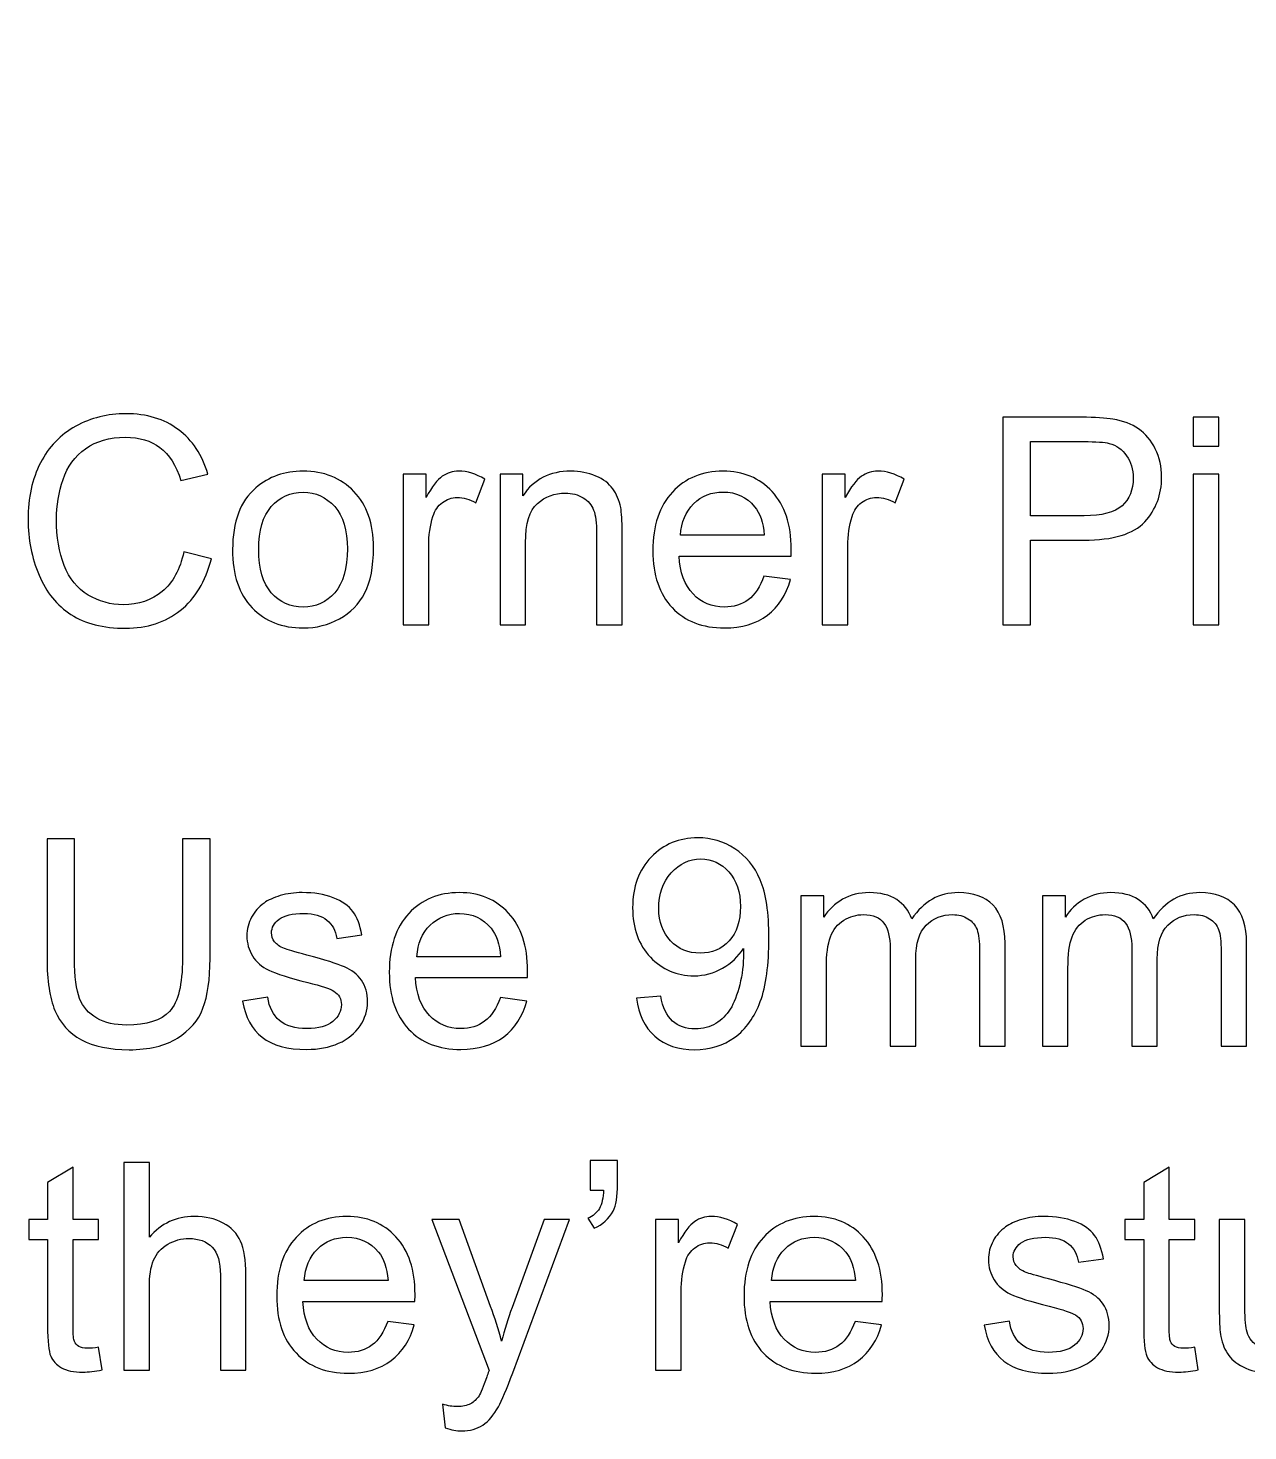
# Model space of a CAD drawing. Header units: centimetres. Extents: x 16 to 194, y -201 to 17.
# Drawn here: x 47.01 to 57.69, y -83.65 to -71.36 of the extents above; entities that cross this region are included whole.
import ezdxf

# ---------------------------------------------------------------- set-up
doc = ezdxf.new("R2010")
doc.units = ezdxf.units.CM
doc.header["$MEASUREMENT"] = 0
doc.layers.add('Layer 1', color=7, linetype='Continuous')

msp = doc.modelspace()

# ---------------------------------------------------------------- linework, layer by layer
at = {"layer": 'Layer 1', "lineweight": 35}
msp.add_open_spline([(54.89924, -68.48463), (54.89924, -68.33276), (54.77612, -68.20964), (54.62424, -68.20964), (54.47236, -68.20963), (54.34924, -68.33276), (54.34924, -68.48463), (54.34924, -68.63651), (54.47236, -68.75963), (54.62424, -68.75963), (54.77612, -68.75964), (54.89924, -68.63651), (54.89924, -68.48464), (54.89924, -61.19488), (54.89924, -75.77439), (54.89924, -68.48463)], degree=3, knots=[0, 0, 0, 0, 0.25, 0.25, 0.25, 0.5, 0.5, 0.5, 0.75, 0.75, 0.75, 1, 1, 1, 1.00001, 1.00001, 1.00001, 1.00001], dxfattribs=at)
at = {"layer": 'Layer 1', "color": 250}
for points, knots in [([(48.37234, -75.94999), (48.37234, -75.94999), (48.61364, -76.01095), (48.61364, -76.01095), (48.56326, -76.20864), (48.47267, -76.35893), (48.34186, -76.46264), (48.21105, -76.56636), (48.05103, -76.61843), (47.8618, -76.61843), (47.66622, -76.61843), (47.50705, -76.57864), (47.38428, -76.49863), (47.26151, -76.41904), (47.16838, -76.30347), (47.10446, -76.15234), (47.04053, -76.00079), (47.00836, -75.83865), (47.00836, -75.66508), (47.00836, -75.47585), (47.04434, -75.31075), (47.11673, -75.16978), (47.18912, -75.02881), (47.29199, -74.92171), (47.42534, -74.84847), (47.55869, -74.77524), (47.70559, -74.73883), (47.86561, -74.73883), (48.04764, -74.73883), (48.20047, -74.78497), (48.32408, -74.87768), (48.44812, -74.97039), (48.53448, -75.10036), (48.58316, -75.268), (48.58316, -75.268), (48.34694, -75.32388), (48.34694, -75.32388), (48.30503, -75.1918), (48.24365, -75.09528), (48.16364, -75.03516), (48.08363, -74.97463), (47.98287, -74.94457), (47.86138, -74.94457), (47.7221, -74.94457), (47.60526, -74.97801), (47.5117, -75.0449), (47.41815, -75.11179), (47.35211, -75.20196), (47.31443, -75.31456), (47.27633, -75.42759), (47.25728, -75.54401), (47.25728, -75.66381), (47.25728, -75.81833), (47.27972, -75.95337), (47.32459, -76.06852), (47.36946, -76.18409), (47.43931, -76.27003), (47.53414, -76.32718), (47.62897, -76.38433), (47.73141, -76.41269), (47.8419, -76.41269), (47.97652, -76.41269), (48.08998, -76.37374), (48.18311, -76.29627), (48.27624, -76.21838), (48.33932, -76.10323), (48.37234, -75.94999)], [0, 0, 0, 0, 0.04545455, 0.04545455, 0.04545455, 0.09090909, 0.09090909, 0.09090909, 0.13636364, 0.13636364, 0.13636364, 0.18181818, 0.18181818, 0.18181818, 0.22727273, 0.22727273, 0.22727273, 0.27272727, 0.27272727, 0.27272727, 0.31818182, 0.31818182, 0.31818182, 0.36363636, 0.36363636, 0.36363636, 0.40909091, 0.40909091, 0.40909091, 0.45454545, 0.45454545, 0.45454545, 0.5, 0.5, 0.5, 0.54545455, 0.54545455, 0.54545455, 0.59090909, 0.59090909, 0.59090909, 0.63636364, 0.63636364, 0.63636364, 0.68181818, 0.68181818, 0.68181818, 0.72727273, 0.72727273, 0.72727273, 0.77272727, 0.77272727, 0.77272727, 0.81818182, 0.81818182, 0.81818182, 0.86363636, 0.86363636, 0.86363636, 0.90909091, 0.90909091, 0.90909091, 0.95454545, 0.95454545, 0.95454545, 1, 1, 1, 1]), ([(55.54656, -76.58795), (55.54656, -76.58795), (55.54656, -74.76931), (55.54656, -74.76931), (55.54656, -74.76931), (56.23321, -74.76931), (56.23321, -74.76931), (56.35386, -74.76931), (56.44614, -74.77524), (56.51007, -74.78667), (56.59939, -74.80148), (56.67432, -74.82985), (56.73486, -74.87133), (56.79539, -74.91324), (56.84408, -74.97166), (56.88091, -75.04659), (56.91774, -75.12152), (56.93594, -75.20407), (56.93594, -75.29424), (56.93594, -75.44834), (56.88683, -75.57915), (56.7882, -75.68583), (56.68998, -75.79293), (56.51176, -75.84627), (56.25437, -75.84627), (56.25437, -75.84627), (55.78786, -75.84627), (55.78786, -75.84627), (55.78786, -75.84627), (55.78786, -76.58795), (55.78786, -76.58795), (55.78786, -76.58795), (55.54656, -76.58795), (55.54656, -76.58795)], [0, 0, 0, 0, 0.09090909, 0.09090909, 0.09090909, 0.18181818, 0.18181818, 0.18181818, 0.27272727, 0.27272727, 0.27272727, 0.36363636, 0.36363636, 0.36363636, 0.45454545, 0.45454545, 0.45454545, 0.54545455, 0.54545455, 0.54545455, 0.63636364, 0.63636364, 0.63636364, 0.72727273, 0.72727273, 0.72727273, 0.81818182, 0.81818182, 0.81818182, 0.90909091, 0.90909091, 0.90909091, 1, 1, 1, 1]), ([(57.2128, -75.02331), (57.2128, -75.02331), (57.2128, -74.76931), (57.2128, -74.76931), (57.2128, -74.76931), (57.43632, -74.76931), (57.43632, -74.76931), (57.43632, -74.76931), (57.43632, -75.02331), (57.43632, -75.02331), (57.43632, -75.02331), (57.2128, -75.02331), (57.2128, -75.02331)], [0, 0, 0, 0, 0.25, 0.25, 0.25, 0.5, 0.5, 0.5, 0.75, 0.75, 0.75, 1, 1, 1, 1]), ([(55.78786, -75.63291), (55.78786, -75.63291), (56.25776, -75.63291), (56.25776, -75.63291), (56.41355, -75.63291), (56.52361, -75.60412), (56.58923, -75.54613), (56.65442, -75.48813), (56.68702, -75.40685), (56.68702, -75.30144), (56.68702, -75.22566), (56.66797, -75.16047), (56.62945, -75.10628), (56.59092, -75.0521), (56.54012, -75.01611), (56.47747, -74.99876), (56.43683, -74.98817), (56.3619, -74.98267), (56.2531, -74.98267), (56.2531, -74.98267), (55.78786, -74.98267), (55.78786, -74.98267), (55.78786, -74.98267), (55.78786, -75.63291), (55.78786, -75.63291)], [0, 0, 0, 0, 0.125, 0.125, 0.125, 0.25, 0.25, 0.25, 0.375, 0.375, 0.375, 0.5, 0.5, 0.5, 0.625, 0.625, 0.625, 0.75, 0.75, 0.75, 0.875, 0.875, 0.875, 1, 1, 1, 1]), ([(48.79948, -75.92882), (48.79948, -75.6854), (48.86721, -75.50506), (49.0031, -75.3878), (49.11613, -75.29043), (49.25456, -75.24175), (49.41755, -75.24175), (49.59831, -75.24175), (49.74648, -75.30102), (49.86162, -75.41955), (49.97635, -75.53766), (50.03392, -75.70149), (50.03392, -75.91019), (50.03392, -76.07953), (50.00852, -76.21245), (49.95772, -76.3094), (49.90692, -76.40634), (49.83284, -76.48169), (49.73547, -76.53546), (49.63853, -76.58922), (49.53227, -76.61589), (49.41755, -76.61589), (49.23297, -76.61589), (49.08396, -76.55705), (48.97008, -76.43894), (48.85621, -76.32083), (48.79948, -76.15065), (48.79948, -75.92882)], [0, 0, 0, 0, 0.11111111, 0.11111111, 0.11111111, 0.22222222, 0.22222222, 0.22222222, 0.33333333, 0.33333333, 0.33333333, 0.44444444, 0.44444444, 0.44444444, 0.55555556, 0.55555556, 0.55555556, 0.66666667, 0.66666667, 0.66666667, 0.77777778, 0.77777778, 0.77777778, 0.88888889, 0.88888889, 0.88888889, 1, 1, 1, 1]), ([(50.29342, -76.58795), (50.29342, -76.58795), (50.29342, -75.26969), (50.29342, -75.26969), (50.29342, -75.26969), (50.49408, -75.26969), (50.49408, -75.26969), (50.49408, -75.26969), (50.49408, -75.47162), (50.49408, -75.47162), (50.5453, -75.37806), (50.59272, -75.31626), (50.63632, -75.28662), (50.67992, -75.25657), (50.72776, -75.24175), (50.77983, -75.24175), (50.85518, -75.24175), (50.93181, -75.26546), (51.0097, -75.31245), (51.0097, -75.31245), (50.93011, -75.51861), (50.93011, -75.51861), (50.87593, -75.48813), (50.82174, -75.47289), (50.76755, -75.47289), (50.71887, -75.47289), (50.67527, -75.48771), (50.63674, -75.51692), (50.59822, -75.54613), (50.5707, -75.58677), (50.55419, -75.63884), (50.52922, -75.718), (50.51694, -75.80478), (50.51694, -75.89919), (50.51694, -75.89919), (50.51694, -76.58795), (50.51694, -76.58795), (50.51694, -76.58795), (50.29342, -76.58795), (50.29342, -76.58795)], [0, 0, 0, 0, 0.07692308, 0.07692308, 0.07692308, 0.15384615, 0.15384615, 0.15384615, 0.23076923, 0.23076923, 0.23076923, 0.30769231, 0.30769231, 0.30769231, 0.38461538, 0.38461538, 0.38461538, 0.46153846, 0.46153846, 0.46153846, 0.53846154, 0.53846154, 0.53846154, 0.61538462, 0.61538462, 0.61538462, 0.69230769, 0.69230769, 0.69230769, 0.76923077, 0.76923077, 0.76923077, 0.84615385, 0.84615385, 0.84615385, 0.92307692, 0.92307692, 0.92307692, 1, 1, 1, 1]), ([(51.14178, -76.58795), (51.14178, -76.58795), (51.14178, -75.26969), (51.14178, -75.26969), (51.14178, -75.26969), (51.34244, -75.26969), (51.34244, -75.26969), (51.34244, -75.26969), (51.34244, -75.4568), (51.34244, -75.4568), (51.43896, -75.31329), (51.57866, -75.24175), (51.76112, -75.24175), (51.8407, -75.24175), (51.91352, -75.25614), (51.97998, -75.28451), (52.04644, -75.31287), (52.0964, -75.35055), (52.12942, -75.39669), (52.16244, -75.44283), (52.18572, -75.49787), (52.19884, -75.56137), (52.20689, -75.60285), (52.21112, -75.67524), (52.21112, -75.77854), (52.21112, -75.77854), (52.21112, -76.58795), (52.21112, -76.58795), (52.21112, -76.58795), (51.9876, -76.58795), (51.9876, -76.58795), (51.9876, -76.58795), (51.9876, -75.787), (51.9876, -75.787), (51.9876, -75.69599), (51.97913, -75.62783), (51.96178, -75.58296), (51.94442, -75.53808), (51.91352, -75.5021), (51.86949, -75.47501), (51.82546, -75.44834), (51.77339, -75.43479), (51.71413, -75.43479), (51.6193, -75.43479), (51.5376, -75.46485), (51.46859, -75.52538), (51.39959, -75.5855), (51.3653, -75.70022), (51.3653, -75.86871), (51.3653, -75.86871), (51.3653, -76.58795), (51.3653, -76.58795), (51.3653, -76.58795), (51.14178, -76.58795), (51.14178, -76.58795)], [0, 0, 0, 0, 0.05555556, 0.05555556, 0.05555556, 0.11111111, 0.11111111, 0.11111111, 0.16666667, 0.16666667, 0.16666667, 0.22222222, 0.22222222, 0.22222222, 0.27777778, 0.27777778, 0.27777778, 0.33333333, 0.33333333, 0.33333333, 0.38888889, 0.38888889, 0.38888889, 0.44444444, 0.44444444, 0.44444444, 0.5, 0.5, 0.5, 0.55555556, 0.55555556, 0.55555556, 0.61111111, 0.61111111, 0.61111111, 0.66666667, 0.66666667, 0.66666667, 0.72222222, 0.72222222, 0.72222222, 0.77777778, 0.77777778, 0.77777778, 0.83333333, 0.83333333, 0.83333333, 0.88888889, 0.88888889, 0.88888889, 0.94444444, 0.94444444, 0.94444444, 1, 1, 1, 1]), ([(53.4536, -76.16123), (53.4536, -76.16123), (53.68474, -76.19171), (53.68474, -76.19171), (53.64876, -76.32591), (53.58145, -76.43047), (53.48323, -76.50455), (53.38502, -76.57864), (53.25971, -76.61589), (53.10689, -76.61589), (52.9147, -76.61589), (52.7623, -76.55662), (52.64969, -76.43809), (52.53708, -76.31998), (52.48078, -76.15361), (52.48078, -75.93983), (52.48078, -75.71885), (52.53751, -75.54697), (52.65138, -75.42505), (52.76526, -75.30271), (52.913, -75.24175), (53.09461, -75.24175), (53.2703, -75.24175), (53.41381, -75.30144), (53.52514, -75.42124), (53.63648, -75.54105), (53.69236, -75.70953), (53.69236, -75.9267), (53.69236, -75.93983), (53.69194, -75.95972), (53.69109, -75.98597), (53.69109, -75.98597), (52.70938, -75.98597), (52.70938, -75.98597), (52.71785, -76.13033), (52.75849, -76.24124), (52.83215, -76.31786), (52.90538, -76.39449), (52.99725, -76.43301), (53.10689, -76.43301), (53.18859, -76.43301), (53.25844, -76.41142), (53.31602, -76.36824), (53.37401, -76.32506), (53.41973, -76.25606), (53.4536, -76.16123)], [0, 0, 0, 0, 0.06666667, 0.06666667, 0.06666667, 0.13333333, 0.13333333, 0.13333333, 0.2, 0.2, 0.2, 0.26666667, 0.26666667, 0.26666667, 0.33333333, 0.33333333, 0.33333333, 0.4, 0.4, 0.4, 0.46666667, 0.46666667, 0.46666667, 0.53333333, 0.53333333, 0.53333333, 0.6, 0.6, 0.6, 0.66666667, 0.66666667, 0.66666667, 0.73333333, 0.73333333, 0.73333333, 0.8, 0.8, 0.8, 0.86666667, 0.86666667, 0.86666667, 0.93333333, 0.93333333, 0.93333333, 1, 1, 1, 1]), ([(53.96456, -76.58795), (53.96456, -76.58795), (53.96456, -75.26969), (53.96456, -75.26969), (53.96456, -75.26969), (54.16522, -75.26969), (54.16522, -75.26969), (54.16522, -75.26969), (54.16522, -75.47162), (54.16522, -75.47162), (54.21644, -75.37806), (54.26386, -75.31626), (54.30746, -75.28662), (54.35106, -75.25657), (54.3989, -75.24175), (54.45097, -75.24175), (54.52632, -75.24175), (54.60295, -75.26546), (54.68084, -75.31245), (54.68084, -75.31245), (54.60125, -75.51861), (54.60125, -75.51861), (54.54707, -75.48813), (54.49288, -75.47289), (54.43869, -75.47289), (54.39001, -75.47289), (54.34641, -75.48771), (54.30788, -75.51692), (54.26936, -75.54613), (54.24184, -75.58677), (54.22533, -75.63884), (54.20036, -75.718), (54.18808, -75.80478), (54.18808, -75.89919), (54.18808, -75.89919), (54.18808, -76.58795), (54.18808, -76.58795), (54.18808, -76.58795), (53.96456, -76.58795), (53.96456, -76.58795)], [0, 0, 0, 0, 0.07692308, 0.07692308, 0.07692308, 0.15384615, 0.15384615, 0.15384615, 0.23076923, 0.23076923, 0.23076923, 0.30769231, 0.30769231, 0.30769231, 0.38461538, 0.38461538, 0.38461538, 0.46153846, 0.46153846, 0.46153846, 0.53846154, 0.53846154, 0.53846154, 0.61538462, 0.61538462, 0.61538462, 0.69230769, 0.69230769, 0.69230769, 0.76923077, 0.76923077, 0.76923077, 0.84615385, 0.84615385, 0.84615385, 0.92307692, 0.92307692, 0.92307692, 1, 1, 1, 1]), ([(57.2128, -76.58795), (57.2128, -76.58795), (57.2128, -75.26969), (57.2128, -75.26969), (57.2128, -75.26969), (57.43632, -75.26969), (57.43632, -75.26969), (57.43632, -75.26969), (57.43632, -76.58795), (57.43632, -76.58795), (57.43632, -76.58795), (57.2128, -76.58795), (57.2128, -76.58795)], [0, 0, 0, 0, 0.25, 0.25, 0.25, 0.5, 0.5, 0.5, 0.75, 0.75, 0.75, 1, 1, 1, 1]), ([(49.02808, -75.92924), (49.02808, -76.09773), (49.06491, -76.22388), (49.13857, -76.30728), (49.21265, -76.3911), (49.30536, -76.43301), (49.41755, -76.43301), (49.52846, -76.43301), (49.62075, -76.3911), (49.69483, -76.30686), (49.76849, -76.22261), (49.80532, -76.09434), (49.80532, -75.92205), (49.80532, -75.75949), (49.76807, -75.6363), (49.69398, -75.5529), (49.6199, -75.46908), (49.52761, -75.42717), (49.41755, -75.42717), (49.30536, -75.42717), (49.21265, -75.46866), (49.13857, -75.55205), (49.06491, -75.63545), (49.02808, -75.76118), (49.02808, -75.92924)], [0, 0, 0, 0, 0.125, 0.125, 0.125, 0.25, 0.25, 0.25, 0.375, 0.375, 0.375, 0.5, 0.5, 0.5, 0.625, 0.625, 0.625, 0.75, 0.75, 0.75, 0.875, 0.875, 0.875, 1, 1, 1, 1]), ([(52.72208, -75.80309), (52.72208, -75.80309), (53.45614, -75.80309), (53.45614, -75.80309), (53.4464, -75.69218), (53.41804, -75.6092), (53.3719, -75.55375), (53.3012, -75.46781), (53.20891, -75.42463), (53.09588, -75.42463), (52.99344, -75.42463), (52.9075, -75.45892), (52.83765, -75.5275), (52.76822, -75.59608), (52.7297, -75.68794), (52.72208, -75.80309)], [0, 0, 0, 0, 0.2, 0.2, 0.2, 0.4, 0.4, 0.4, 0.6, 0.6, 0.6, 0.8, 0.8, 0.8, 1, 1, 1, 1]), ([(48.36053, -78.46253), (48.36053, -78.46253), (48.60183, -78.46253), (48.60183, -78.46253), (48.60183, -78.46253), (48.60183, -79.51282), (48.60183, -79.51282), (48.60183, -79.6957), (48.58109, -79.8409), (48.54002, -79.94843), (48.49854, -80.05553), (48.42403, -80.14316), (48.3165, -80.21047), (48.20855, -80.27778), (48.06758, -80.31165), (47.89232, -80.31165), (47.72257, -80.31165), (47.58329, -80.28244), (47.47534, -80.2236), (47.36697, -80.16475), (47.28992, -80.08009), (47.24378, -79.96875), (47.19763, -79.85741), (47.17435, -79.70544), (47.17435, -79.51282), (47.17435, -79.51282), (47.17435, -78.46253), (47.17435, -78.46253), (47.17435, -78.46253), (47.41565, -78.46253), (47.41565, -78.46253), (47.41565, -78.46253), (47.41565, -79.5124), (47.41565, -79.5124), (47.41565, -79.6703), (47.43047, -79.78714), (47.45968, -79.86165), (47.48889, -79.93658), (47.53884, -79.99457), (47.61038, -80.03479), (47.6815, -80.07543), (47.76871, -80.09575), (47.87158, -80.09575), (48.04769, -80.09575), (48.17342, -80.05553), (48.24835, -79.97552), (48.32328, -79.89509), (48.36053, -79.741), (48.36053, -79.5124), (48.36053, -79.5124), (48.36053, -78.46253), (48.36053, -78.46253)], [0, 0, 0, 0, 0.05882353, 0.05882353, 0.05882353, 0.11764706, 0.11764706, 0.11764706, 0.17647059, 0.17647059, 0.17647059, 0.23529412, 0.23529412, 0.23529412, 0.29411765, 0.29411765, 0.29411765, 0.35294118, 0.35294118, 0.35294118, 0.41176471, 0.41176471, 0.41176471, 0.47058824, 0.47058824, 0.47058824, 0.52941176, 0.52941176, 0.52941176, 0.58823529, 0.58823529, 0.58823529, 0.64705882, 0.64705882, 0.64705882, 0.70588235, 0.70588235, 0.70588235, 0.76470588, 0.76470588, 0.76470588, 0.82352941, 0.82352941, 0.82352941, 0.88235294, 0.88235294, 0.88235294, 0.94117647, 0.94117647, 0.94117647, 1, 1, 1, 1]), ([(52.33605, -79.85953), (52.33605, -79.85953), (52.54941, -79.84175), (52.54941, -79.84175), (52.56761, -79.9425), (52.60233, -80.01532), (52.65355, -80.06061), (52.70477, -80.10591), (52.77039, -80.12877), (52.85082, -80.12877), (52.9194, -80.12877), (52.97952, -80.11311), (53.03159, -80.08136), (53.08366, -80.05003), (53.12599, -80.00812), (53.15859, -79.9552), (53.19118, -79.90271), (53.2187, -79.83159), (53.24114, -79.74227), (53.26357, -79.65294), (53.27458, -79.56193), (53.27458, -79.46922), (53.27458, -79.45948), (53.27416, -79.44424), (53.27331, -79.42434), (53.22886, -79.49546), (53.1679, -79.55346), (53.09085, -79.59749), (53.01381, -79.64194), (52.92999, -79.66395), (52.84024, -79.66395), (52.68996, -79.66395), (52.56296, -79.60934), (52.45882, -79.50012), (52.3551, -79.39132), (52.30303, -79.24739), (52.30303, -79.06874), (52.30303, -78.88417), (52.35722, -78.736), (52.46601, -78.6234), (52.57439, -78.51121), (52.71028, -78.45491), (52.87411, -78.45491), (52.99179, -78.45491), (53.09974, -78.48666), (53.19796, -78.55058), (53.29575, -78.61408), (53.36983, -78.70468), (53.42063, -78.82279), (53.47143, -78.94047), (53.49683, -79.11108), (53.49683, -79.33417), (53.49683, -79.56658), (53.47185, -79.75158), (53.42148, -79.88916), (53.3711, -80.02717), (53.29575, -80.13173), (53.19626, -80.2037), (53.09678, -80.27567), (52.98036, -80.31165), (52.84659, -80.31165), (52.70435, -80.31165), (52.58836, -80.27228), (52.49819, -80.19312), (52.40844, -80.11395), (52.35425, -80.00262), (52.33605, -79.85953)], [0, 0, 0, 0, 0.04545455, 0.04545455, 0.04545455, 0.09090909, 0.09090909, 0.09090909, 0.13636364, 0.13636364, 0.13636364, 0.18181818, 0.18181818, 0.18181818, 0.22727273, 0.22727273, 0.22727273, 0.27272727, 0.27272727, 0.27272727, 0.31818182, 0.31818182, 0.31818182, 0.36363636, 0.36363636, 0.36363636, 0.40909091, 0.40909091, 0.40909091, 0.45454545, 0.45454545, 0.45454545, 0.5, 0.5, 0.5, 0.54545455, 0.54545455, 0.54545455, 0.59090909, 0.59090909, 0.59090909, 0.63636364, 0.63636364, 0.63636364, 0.68181818, 0.68181818, 0.68181818, 0.72727273, 0.72727273, 0.72727273, 0.77272727, 0.77272727, 0.77272727, 0.81818182, 0.81818182, 0.81818182, 0.86363636, 0.86363636, 0.86363636, 0.90909091, 0.90909091, 0.90909091, 0.95454545, 0.95454545, 0.95454545, 1, 1, 1, 1]), ([(53.24791, -79.05731), (53.24791, -78.92947), (53.21404, -78.82787), (53.14631, -78.75294), (53.079, -78.67801), (52.99687, -78.64033), (52.90035, -78.64033), (52.80045, -78.64033), (52.71409, -78.68055), (52.64127, -78.7614), (52.56804, -78.84226), (52.53163, -78.94725), (52.53163, -79.07594), (52.53163, -79.19151), (52.56634, -79.28549), (52.63535, -79.35746), (52.70477, -79.42985), (52.79113, -79.46583), (52.894, -79.46583), (52.9973, -79.46583), (53.08196, -79.42985), (53.14843, -79.35746), (53.21489, -79.28549), (53.24791, -79.18516), (53.24791, -79.05731)], [0, 0, 0, 0, 0.125, 0.125, 0.125, 0.25, 0.25, 0.25, 0.375, 0.375, 0.375, 0.5, 0.5, 0.5, 0.625, 0.625, 0.625, 0.75, 0.75, 0.75, 0.875, 0.875, 0.875, 1, 1, 1, 1]), ([(48.88673, -79.88747), (48.88673, -79.88747), (49.10771, -79.85191), (49.10771, -79.85191), (49.11999, -79.94039), (49.1547, -80.00812), (49.21143, -80.05553), (49.26815, -80.10252), (49.34774, -80.12623), (49.44934, -80.12623), (49.55221, -80.12623), (49.62841, -80.10549), (49.67836, -80.06358), (49.72789, -80.02209), (49.75287, -79.97298), (49.75287, -79.91668), (49.75287, -79.8663), (49.73043, -79.82651), (49.68598, -79.79772), (49.65466, -79.77783), (49.57846, -79.75285), (49.45738, -79.72195), (49.29398, -79.68088), (49.18095, -79.64532), (49.11745, -79.61527), (49.05437, -79.58479), (49.00653, -79.5433), (48.97394, -79.48996), (48.94134, -79.43704), (48.92483, -79.3782), (48.92483, -79.31385), (48.92483, -79.25501), (48.93838, -79.20082), (48.96505, -79.15087), (48.99214, -79.10092), (49.02855, -79.05943), (49.07469, -79.02641), (49.1094, -79.00101), (49.15682, -78.97942), (49.21651, -78.96164), (49.27662, -78.94386), (49.34054, -78.93497), (49.40912, -78.93497), (49.51242, -78.93497), (49.60301, -78.94979), (49.6809, -78.97984), (49.75922, -79.00948), (49.81679, -79.05012), (49.85405, -79.10092), (49.89088, -79.15214), (49.9167, -79.2203), (49.93067, -79.30581), (49.93067, -79.30581), (49.71223, -79.33629), (49.71223, -79.33629), (49.70249, -79.26771), (49.67371, -79.21395), (49.62629, -79.17542), (49.57888, -79.1369), (49.51199, -79.11785), (49.42521, -79.11785), (49.32319, -79.11785), (49.24995, -79.13478), (49.20635, -79.16865), (49.16274, -79.20252), (49.14073, -79.24231), (49.14073, -79.28761), (49.14073, -79.31639), (49.14962, -79.34264), (49.16782, -79.36592), (49.18603, -79.38963), (49.21439, -79.40953), (49.25334, -79.42519), (49.27577, -79.43366), (49.34097, -79.45271), (49.45019, -79.48234), (49.60767, -79.52425), (49.71773, -79.55896), (49.78039, -79.58563), (49.84304, -79.6123), (49.89215, -79.65167), (49.92771, -79.70247), (49.96369, -79.7537), (49.98147, -79.8172), (49.98147, -79.8934), (49.98147, -79.96748), (49.95988, -80.03733), (49.91628, -80.10295), (49.87267, -80.16856), (49.81002, -80.21936), (49.72832, -80.25535), (49.64619, -80.29133), (49.55348, -80.30911), (49.45019, -80.30911), (49.27916, -80.30911), (49.14835, -80.27355), (49.0586, -80.20285), (48.96886, -80.13173), (48.91171, -80.02675), (48.88673, -79.88747)], [0, 0, 0, 0, 0.03030303, 0.03030303, 0.03030303, 0.06060606, 0.06060606, 0.06060606, 0.09090909, 0.09090909, 0.09090909, 0.12121212, 0.12121212, 0.12121212, 0.15151515, 0.15151515, 0.15151515, 0.18181818, 0.18181818, 0.18181818, 0.21212121, 0.21212121, 0.21212121, 0.24242424, 0.24242424, 0.24242424, 0.27272727, 0.27272727, 0.27272727, 0.3030303, 0.3030303, 0.3030303, 0.33333333, 0.33333333, 0.33333333, 0.36363636, 0.36363636, 0.36363636, 0.39393939, 0.39393939, 0.39393939, 0.42424242, 0.42424242, 0.42424242, 0.45454545, 0.45454545, 0.45454545, 0.48484848, 0.48484848, 0.48484848, 0.51515152, 0.51515152, 0.51515152, 0.54545455, 0.54545455, 0.54545455, 0.57575758, 0.57575758, 0.57575758, 0.60606061, 0.60606061, 0.60606061, 0.63636364, 0.63636364, 0.63636364, 0.66666667, 0.66666667, 0.66666667, 0.6969697, 0.6969697, 0.6969697, 0.72727273, 0.72727273, 0.72727273, 0.75757576, 0.75757576, 0.75757576, 0.78787879, 0.78787879, 0.78787879, 0.81818182, 0.81818182, 0.81818182, 0.84848485, 0.84848485, 0.84848485, 0.87878788, 0.87878788, 0.87878788, 0.90909091, 0.90909091, 0.90909091, 0.93939394, 0.93939394, 0.93939394, 0.96969697, 0.96969697, 0.96969697, 1, 1, 1, 1]), ([(51.14479, -79.85445), (51.14479, -79.85445), (51.37593, -79.88493), (51.37593, -79.88493), (51.33995, -80.01913), (51.27264, -80.12369), (51.17442, -80.19777), (51.07621, -80.27186), (50.9509, -80.30911), (50.79808, -80.30911), (50.60589, -80.30911), (50.45349, -80.24984), (50.34088, -80.13131), (50.22827, -80.0132), (50.17197, -79.84683), (50.17197, -79.63305), (50.17197, -79.41207), (50.2287, -79.24019), (50.34257, -79.11827), (50.45645, -78.99593), (50.60419, -78.93497), (50.7858, -78.93497), (50.96149, -78.93497), (51.105, -78.99466), (51.21633, -79.11446), (51.32767, -79.23427), (51.38355, -79.40275), (51.38355, -79.61992), (51.38355, -79.63305), (51.38313, -79.65294), (51.38228, -79.67919), (51.38228, -79.67919), (50.40057, -79.67919), (50.40057, -79.67919), (50.40904, -79.82355), (50.44968, -79.93446), (50.52334, -80.01108), (50.59657, -80.08771), (50.68844, -80.12623), (50.79808, -80.12623), (50.87978, -80.12623), (50.94963, -80.10464), (51.00721, -80.06146), (51.0652, -80.01828), (51.11092, -79.94928), (51.14479, -79.85445)], [0, 0, 0, 0, 0.06666667, 0.06666667, 0.06666667, 0.13333333, 0.13333333, 0.13333333, 0.2, 0.2, 0.2, 0.26666667, 0.26666667, 0.26666667, 0.33333333, 0.33333333, 0.33333333, 0.4, 0.4, 0.4, 0.46666667, 0.46666667, 0.46666667, 0.53333333, 0.53333333, 0.53333333, 0.6, 0.6, 0.6, 0.66666667, 0.66666667, 0.66666667, 0.73333333, 0.73333333, 0.73333333, 0.8, 0.8, 0.8, 0.86666667, 0.86666667, 0.86666667, 0.93333333, 0.93333333, 0.93333333, 1, 1, 1, 1]), ([(53.77665, -80.28117), (53.77665, -80.28117), (53.77665, -78.96291), (53.77665, -78.96291), (53.77665, -78.96291), (53.97731, -78.96291), (53.97731, -78.96291), (53.97731, -78.96291), (53.97731, -79.14918), (53.97731, -79.14918), (54.01837, -79.08483), (54.07341, -79.03276), (54.14199, -78.99381), (54.21057, -78.95444), (54.28846, -78.93497), (54.37609, -78.93497), (54.47346, -78.93497), (54.55347, -78.95529), (54.6157, -78.99551), (54.67793, -79.03615), (54.72195, -79.09245), (54.74735, -79.16526), (54.85234, -79.01159), (54.98823, -78.93497), (55.15587, -78.93497), (55.2871, -78.93497), (55.38828, -78.97095), (55.45855, -79.04334), (55.52925, -79.11573), (55.56481, -79.22707), (55.56481, -79.37735), (55.56481, -79.37735), (55.56481, -80.28117), (55.56481, -80.28117), (55.56481, -80.28117), (55.34129, -80.28117), (55.34129, -80.28117), (55.34129, -80.28117), (55.34129, -79.45144), (55.34129, -79.45144), (55.34129, -79.36254), (55.33367, -79.29819), (55.31928, -79.25882), (55.30488, -79.21945), (55.27864, -79.18812), (55.24011, -79.16399), (55.20201, -79.13986), (55.15714, -79.12801), (55.10592, -79.12801), (55.01278, -79.12801), (54.93574, -79.15891), (54.87435, -79.2203), (54.81297, -79.2821), (54.78249, -79.38074), (54.78249, -79.51621), (54.78249, -79.51621), (54.78249, -80.28117), (54.78249, -80.28117), (54.78249, -80.28117), (54.55897, -80.28117), (54.55897, -80.28117), (54.55897, -80.28117), (54.55897, -79.42561), (54.55897, -79.42561), (54.55897, -79.32655), (54.54077, -79.25205), (54.50436, -79.20252), (54.46795, -79.15299), (54.40826, -79.12801), (54.32571, -79.12801), (54.26306, -79.12801), (54.20506, -79.14452), (54.15172, -79.17754), (54.09838, -79.21056), (54.05986, -79.25882), (54.03573, -79.32274), (54.01202, -79.38624), (54.00017, -79.47811), (54.00017, -79.59791), (54.00017, -79.59791), (54.00017, -80.28117), (54.00017, -80.28117), (54.00017, -80.28117), (53.77665, -80.28117), (53.77665, -80.28117)], [0, 0, 0, 0, 0.03571429, 0.03571429, 0.03571429, 0.07142857, 0.07142857, 0.07142857, 0.10714286, 0.10714286, 0.10714286, 0.14285714, 0.14285714, 0.14285714, 0.17857143, 0.17857143, 0.17857143, 0.21428571, 0.21428571, 0.21428571, 0.25, 0.25, 0.25, 0.28571429, 0.28571429, 0.28571429, 0.32142857, 0.32142857, 0.32142857, 0.35714286, 0.35714286, 0.35714286, 0.39285714, 0.39285714, 0.39285714, 0.42857143, 0.42857143, 0.42857143, 0.46428571, 0.46428571, 0.46428571, 0.5, 0.5, 0.5, 0.53571429, 0.53571429, 0.53571429, 0.57142857, 0.57142857, 0.57142857, 0.60714286, 0.60714286, 0.60714286, 0.64285714, 0.64285714, 0.64285714, 0.67857143, 0.67857143, 0.67857143, 0.71428571, 0.71428571, 0.71428571, 0.75, 0.75, 0.75, 0.78571429, 0.78571429, 0.78571429, 0.82142857, 0.82142857, 0.82142857, 0.85714286, 0.85714286, 0.85714286, 0.89285714, 0.89285714, 0.89285714, 0.92857143, 0.92857143, 0.92857143, 0.96428571, 0.96428571, 0.96428571, 1, 1, 1, 1]), ([(55.89247, -80.28117), (55.89247, -80.28117), (55.89247, -78.96291), (55.89247, -78.96291), (55.89247, -78.96291), (56.09313, -78.96291), (56.09313, -78.96291), (56.09313, -78.96291), (56.09313, -79.14918), (56.09313, -79.14918), (56.13419, -79.08483), (56.18923, -79.03276), (56.25781, -78.99381), (56.32639, -78.95444), (56.40428, -78.93497), (56.49191, -78.93497), (56.58928, -78.93497), (56.66929, -78.95529), (56.73152, -78.99551), (56.79375, -79.03615), (56.83777, -79.09245), (56.86317, -79.16526), (56.96816, -79.01159), (57.10405, -78.93497), (57.27169, -78.93497), (57.40292, -78.93497), (57.5041, -78.97095), (57.57437, -79.04334), (57.64507, -79.11573), (57.68063, -79.22707), (57.68063, -79.37735), (57.68063, -79.37735), (57.68063, -80.28117), (57.68063, -80.28117), (57.68063, -80.28117), (57.45711, -80.28117), (57.45711, -80.28117), (57.45711, -80.28117), (57.45711, -79.45144), (57.45711, -79.45144), (57.45711, -79.36254), (57.44949, -79.29819), (57.4351, -79.25882), (57.4207, -79.21945), (57.39446, -79.18812), (57.35593, -79.16399), (57.31783, -79.13986), (57.27296, -79.12801), (57.22174, -79.12801), (57.1286, -79.12801), (57.05156, -79.15891), (56.99017, -79.2203), (56.92879, -79.2821), (56.89831, -79.38074), (56.89831, -79.51621), (56.89831, -79.51621), (56.89831, -80.28117), (56.89831, -80.28117), (56.89831, -80.28117), (56.67479, -80.28117), (56.67479, -80.28117), (56.67479, -80.28117), (56.67479, -79.42561), (56.67479, -79.42561), (56.67479, -79.32655), (56.65659, -79.25205), (56.62018, -79.20252), (56.58377, -79.15299), (56.52408, -79.12801), (56.44153, -79.12801), (56.37888, -79.12801), (56.32088, -79.14452), (56.26754, -79.17754), (56.2142, -79.21056), (56.17568, -79.25882), (56.15155, -79.32274), (56.12784, -79.38624), (56.11599, -79.47811), (56.11599, -79.59791), (56.11599, -79.59791), (56.11599, -80.28117), (56.11599, -80.28117), (56.11599, -80.28117), (55.89247, -80.28117), (55.89247, -80.28117)], [0, 0, 0, 0, 0.03571429, 0.03571429, 0.03571429, 0.07142857, 0.07142857, 0.07142857, 0.10714286, 0.10714286, 0.10714286, 0.14285714, 0.14285714, 0.14285714, 0.17857143, 0.17857143, 0.17857143, 0.21428571, 0.21428571, 0.21428571, 0.25, 0.25, 0.25, 0.28571429, 0.28571429, 0.28571429, 0.32142857, 0.32142857, 0.32142857, 0.35714286, 0.35714286, 0.35714286, 0.39285714, 0.39285714, 0.39285714, 0.42857143, 0.42857143, 0.42857143, 0.46428571, 0.46428571, 0.46428571, 0.5, 0.5, 0.5, 0.53571429, 0.53571429, 0.53571429, 0.57142857, 0.57142857, 0.57142857, 0.60714286, 0.60714286, 0.60714286, 0.64285714, 0.64285714, 0.64285714, 0.67857143, 0.67857143, 0.67857143, 0.71428571, 0.71428571, 0.71428571, 0.75, 0.75, 0.75, 0.78571429, 0.78571429, 0.78571429, 0.82142857, 0.82142857, 0.82142857, 0.85714286, 0.85714286, 0.85714286, 0.89285714, 0.89285714, 0.89285714, 0.92857143, 0.92857143, 0.92857143, 0.96428571, 0.96428571, 0.96428571, 1, 1, 1, 1]), ([(50.41327, -79.49631), (50.41327, -79.49631), (51.14733, -79.49631), (51.14733, -79.49631), (51.13759, -79.3854), (51.10923, -79.30242), (51.06309, -79.24697), (50.99239, -79.16103), (50.9001, -79.11785), (50.78707, -79.11785), (50.68463, -79.11785), (50.59869, -79.15214), (50.52884, -79.22072), (50.45941, -79.2893), (50.42089, -79.38116), (50.41327, -79.49631)], [0, 0, 0, 0, 0.2, 0.2, 0.2, 0.4, 0.4, 0.4, 0.6, 0.6, 0.6, 0.8, 0.8, 0.8, 1, 1, 1, 1]), ([(47.62647, -82.91939), (47.62647, -82.91939), (47.65695, -83.11666), (47.65695, -83.11666), (47.5943, -83.12979), (47.53799, -83.13656), (47.48889, -83.13656), (47.40803, -83.13656), (47.34538, -83.12386), (47.3005, -83.09804), (47.25605, -83.07221), (47.22473, -83.03877), (47.20652, -82.99686), (47.18832, -82.95495), (47.17943, -82.8669), (47.17943, -82.7327), (47.17943, -82.7327), (47.17943, -81.97324), (47.17943, -81.97324), (47.17943, -81.97324), (47.01433, -81.97324), (47.01433, -81.97324), (47.01433, -81.97324), (47.01433, -81.80052), (47.01433, -81.80052), (47.01433, -81.80052), (47.17943, -81.80052), (47.17943, -81.80052), (47.17943, -81.80052), (47.17943, -81.47455), (47.17943, -81.47455), (47.17943, -81.47455), (47.40295, -81.34036), (47.40295, -81.34036), (47.40295, -81.34036), (47.40295, -81.80052), (47.40295, -81.80052), (47.40295, -81.80052), (47.62647, -81.80052), (47.62647, -81.80052), (47.62647, -81.80052), (47.62647, -81.97324), (47.62647, -81.97324), (47.62647, -81.97324), (47.40295, -81.97324), (47.40295, -81.97324), (47.40295, -81.97324), (47.40295, -82.7454), (47.40295, -82.7454), (47.40295, -82.80932), (47.40676, -82.85039), (47.4148, -82.86859), (47.42242, -82.88679), (47.43512, -82.90119), (47.4529, -82.91219), (47.47068, -82.92278), (47.49608, -82.92828), (47.5291, -82.92828), (47.55366, -82.92828), (47.58625, -82.92532), (47.62647, -82.91939)], [0, 0, 0, 0, 0.05, 0.05, 0.05, 0.1, 0.1, 0.1, 0.15, 0.15, 0.15, 0.2, 0.2, 0.2, 0.25, 0.25, 0.25, 0.3, 0.3, 0.3, 0.35, 0.35, 0.35, 0.4, 0.4, 0.4, 0.45, 0.45, 0.45, 0.5, 0.5, 0.5, 0.55, 0.55, 0.55, 0.6, 0.6, 0.6, 0.65, 0.65, 0.65, 0.7, 0.7, 0.7, 0.75, 0.75, 0.75, 0.8, 0.8, 0.8, 0.85, 0.85, 0.85, 0.9, 0.9, 0.9, 0.95, 0.95, 0.95, 1, 1, 1, 1]), ([(47.84703, -83.11878), (47.84703, -83.11878), (47.84703, -81.30014), (47.84703, -81.30014), (47.84703, -81.30014), (48.07055, -81.30014), (48.07055, -81.30014), (48.07055, -81.30014), (48.07055, -81.95461), (48.07055, -81.95461), (48.17427, -81.83312), (48.30508, -81.77258), (48.4634, -81.77258), (48.56035, -81.77258), (48.64459, -81.79163), (48.71656, -81.83015), (48.7881, -81.86868), (48.83932, -81.92159), (48.87023, -81.98933), (48.90113, -82.05706), (48.91637, -82.1557), (48.91637, -82.28439), (48.91637, -82.28439), (48.91637, -83.11878), (48.91637, -83.11878), (48.91637, -83.11878), (48.69285, -83.11878), (48.69285, -83.11878), (48.69285, -83.11878), (48.69285, -82.28524), (48.69285, -82.28524), (48.69285, -82.1739), (48.66872, -82.09262), (48.62088, -82.04182), (48.57262, -81.99102), (48.50489, -81.96562), (48.41684, -81.96562), (48.35122, -81.96562), (48.28941, -81.98255), (48.23142, -82.01684), (48.17342, -82.05113), (48.13236, -82.0977), (48.10738, -82.15654), (48.08283, -82.21496), (48.07055, -82.29582), (48.07055, -82.39911), (48.07055, -82.39911), (48.07055, -83.11878), (48.07055, -83.11878), (48.07055, -83.11878), (47.84703, -83.11878), (47.84703, -83.11878)], [0, 0, 0, 0, 0.05882353, 0.05882353, 0.05882353, 0.11764706, 0.11764706, 0.11764706, 0.17647059, 0.17647059, 0.17647059, 0.23529412, 0.23529412, 0.23529412, 0.29411765, 0.29411765, 0.29411765, 0.35294118, 0.35294118, 0.35294118, 0.41176471, 0.41176471, 0.41176471, 0.47058824, 0.47058824, 0.47058824, 0.52941176, 0.52941176, 0.52941176, 0.58823529, 0.58823529, 0.58823529, 0.64705882, 0.64705882, 0.64705882, 0.70588235, 0.70588235, 0.70588235, 0.76470588, 0.76470588, 0.76470588, 0.82352941, 0.82352941, 0.82352941, 0.88235294, 0.88235294, 0.88235294, 0.94117647, 0.94117647, 0.94117647, 1, 1, 1, 1]), ([(51.93219, -81.54144), (51.93219, -81.54144), (51.93219, -81.28236), (51.93219, -81.28236), (51.93219, -81.28236), (52.17095, -81.28236), (52.17095, -81.28236), (52.17095, -81.28236), (52.17095, -81.4881), (52.17095, -81.4881), (52.17095, -81.59817), (52.15825, -81.67775), (52.13243, -81.72601), (52.09644, -81.7929), (52.04099, -81.84285), (51.96521, -81.87672), (51.96521, -81.87672), (51.91187, -81.78867), (51.91187, -81.78867), (51.95674, -81.77046), (51.98976, -81.7421), (52.01178, -81.70273), (52.03379, -81.66378), (52.04607, -81.61002), (52.04861, -81.54144), (52.04861, -81.54144), (51.93219, -81.54144), (51.93219, -81.54144)], [0, 0, 0, 0, 0.11111111, 0.11111111, 0.11111111, 0.22222222, 0.22222222, 0.22222222, 0.33333333, 0.33333333, 0.33333333, 0.44444444, 0.44444444, 0.44444444, 0.55555556, 0.55555556, 0.55555556, 0.66666667, 0.66666667, 0.66666667, 0.77777778, 0.77777778, 0.77777778, 0.88888889, 0.88888889, 0.88888889, 1, 1, 1, 1]), ([(57.22597, -82.91939), (57.22597, -82.91939), (57.25645, -83.11666), (57.25645, -83.11666), (57.1938, -83.12979), (57.13749, -83.13656), (57.08839, -83.13656), (57.00753, -83.13656), (56.94488, -83.12386), (56.9, -83.09804), (56.85555, -83.07221), (56.82423, -83.03877), (56.80602, -82.99686), (56.78782, -82.95495), (56.77893, -82.8669), (56.77893, -82.7327), (56.77893, -82.7327), (56.77893, -81.97324), (56.77893, -81.97324), (56.77893, -81.97324), (56.61383, -81.97324), (56.61383, -81.97324), (56.61383, -81.97324), (56.61383, -81.80052), (56.61383, -81.80052), (56.61383, -81.80052), (56.77893, -81.80052), (56.77893, -81.80052), (56.77893, -81.80052), (56.77893, -81.47455), (56.77893, -81.47455), (56.77893, -81.47455), (57.00245, -81.34036), (57.00245, -81.34036), (57.00245, -81.34036), (57.00245, -81.80052), (57.00245, -81.80052), (57.00245, -81.80052), (57.22597, -81.80052), (57.22597, -81.80052), (57.22597, -81.80052), (57.22597, -81.97324), (57.22597, -81.97324), (57.22597, -81.97324), (57.00245, -81.97324), (57.00245, -81.97324), (57.00245, -81.97324), (57.00245, -82.7454), (57.00245, -82.7454), (57.00245, -82.80932), (57.00626, -82.85039), (57.0143, -82.86859), (57.02192, -82.88679), (57.03462, -82.90119), (57.0524, -82.91219), (57.07018, -82.92278), (57.09558, -82.92828), (57.1286, -82.92828), (57.15316, -82.92828), (57.18575, -82.92532), (57.22597, -82.91939)], [0, 0, 0, 0, 0.05, 0.05, 0.05, 0.1, 0.1, 0.1, 0.15, 0.15, 0.15, 0.2, 0.2, 0.2, 0.25, 0.25, 0.25, 0.3, 0.3, 0.3, 0.35, 0.35, 0.35, 0.4, 0.4, 0.4, 0.45, 0.45, 0.45, 0.5, 0.5, 0.5, 0.55, 0.55, 0.55, 0.6, 0.6, 0.6, 0.65, 0.65, 0.65, 0.7, 0.7, 0.7, 0.75, 0.75, 0.75, 0.8, 0.8, 0.8, 0.85, 0.85, 0.85, 0.9, 0.9, 0.9, 0.95, 0.95, 0.95, 1, 1, 1, 1]), ([(50.15885, -82.69206), (50.15885, -82.69206), (50.38999, -82.72254), (50.38999, -82.72254), (50.35401, -82.85674), (50.2867, -82.9613), (50.18848, -83.03538), (50.09027, -83.10947), (49.96496, -83.14672), (49.81214, -83.14672), (49.61995, -83.14672), (49.46755, -83.08745), (49.35494, -82.96892), (49.24233, -82.85081), (49.18603, -82.68444), (49.18603, -82.47066), (49.18603, -82.24968), (49.24276, -82.0778), (49.35663, -81.95588), (49.47051, -81.83354), (49.61825, -81.77258), (49.79986, -81.77258), (49.97555, -81.77258), (50.11906, -81.83227), (50.23039, -81.95207), (50.34173, -82.07188), (50.39761, -82.24036), (50.39761, -82.45753), (50.39761, -82.47066), (50.39719, -82.49055), (50.39634, -82.5168), (50.39634, -82.5168), (49.41463, -82.5168), (49.41463, -82.5168), (49.4231, -82.66116), (49.46374, -82.77207), (49.5374, -82.84869), (49.61063, -82.92532), (49.7025, -82.96384), (49.81214, -82.96384), (49.89384, -82.96384), (49.96369, -82.94225), (50.02127, -82.89907), (50.07926, -82.85589), (50.12498, -82.78689), (50.15885, -82.69206)], [0, 0, 0, 0, 0.06666667, 0.06666667, 0.06666667, 0.13333333, 0.13333333, 0.13333333, 0.2, 0.2, 0.2, 0.26666667, 0.26666667, 0.26666667, 0.33333333, 0.33333333, 0.33333333, 0.4, 0.4, 0.4, 0.46666667, 0.46666667, 0.46666667, 0.53333333, 0.53333333, 0.53333333, 0.6, 0.6, 0.6, 0.66666667, 0.66666667, 0.66666667, 0.73333333, 0.73333333, 0.73333333, 0.8, 0.8, 0.8, 0.86666667, 0.86666667, 0.86666667, 0.93333333, 0.93333333, 0.93333333, 1, 1, 1, 1]), ([(50.66219, -83.62551), (50.66219, -83.62551), (50.63679, -83.41892), (50.63679, -83.41892), (50.6859, -83.43205), (50.72823, -83.43882), (50.76464, -83.43882), (50.81459, -83.43882), (50.85438, -83.43035), (50.88402, -83.41384), (50.91407, -83.39733), (50.93863, -83.37405), (50.95768, -83.34442), (50.97165, -83.32198), (50.99451, -83.26652), (51.02583, -83.17762), (51.03007, -83.16535), (51.03642, -83.14714), (51.04573, -83.12301), (51.04573, -83.12301), (50.54535, -81.80052), (50.54535, -81.80052), (50.54535, -81.80052), (50.78411, -81.80052), (50.78411, -81.80052), (50.78411, -81.80052), (51.05928, -82.56167), (51.05928, -82.56167), (51.09526, -82.65777), (51.12701, -82.75937), (51.15537, -82.86605), (51.1812, -82.76572), (51.21168, -82.66666), (51.24724, -82.56929), (51.24724, -82.56929), (51.52833, -81.80052), (51.52833, -81.80052), (51.52833, -81.80052), (51.75143, -81.80052), (51.75143, -81.80052), (51.75143, -81.80052), (51.25316, -83.14164), (51.25316, -83.14164), (51.1994, -83.286), (51.15749, -83.38506), (51.12743, -83.43967), (51.08764, -83.5129), (51.04192, -83.56667), (50.9907, -83.60096), (50.93905, -83.63525), (50.87767, -83.65218), (50.80655, -83.65218), (50.76337, -83.65218), (50.71511, -83.64329), (50.66219, -83.62551)], [0, 0, 0, 0, 0.05555556, 0.05555556, 0.05555556, 0.11111111, 0.11111111, 0.11111111, 0.16666667, 0.16666667, 0.16666667, 0.22222222, 0.22222222, 0.22222222, 0.27777778, 0.27777778, 0.27777778, 0.33333333, 0.33333333, 0.33333333, 0.38888889, 0.38888889, 0.38888889, 0.44444444, 0.44444444, 0.44444444, 0.5, 0.5, 0.5, 0.55555556, 0.55555556, 0.55555556, 0.61111111, 0.61111111, 0.61111111, 0.66666667, 0.66666667, 0.66666667, 0.72222222, 0.72222222, 0.72222222, 0.77777778, 0.77777778, 0.77777778, 0.83333333, 0.83333333, 0.83333333, 0.88888889, 0.88888889, 0.88888889, 0.94444444, 0.94444444, 0.94444444, 1, 1, 1, 1]), ([(52.50411, -83.11878), (52.50411, -83.11878), (52.50411, -81.80052), (52.50411, -81.80052), (52.50411, -81.80052), (52.70477, -81.80052), (52.70477, -81.80052), (52.70477, -81.80052), (52.70477, -82.00245), (52.70477, -82.00245), (52.75599, -81.90889), (52.80341, -81.84709), (52.84701, -81.81745), (52.89061, -81.7874), (52.93845, -81.77258), (52.99052, -81.77258), (53.06587, -81.77258), (53.1425, -81.79629), (53.22039, -81.84328), (53.22039, -81.84328), (53.1408, -82.04944), (53.1408, -82.04944), (53.08662, -82.01896), (53.03243, -82.00372), (52.97824, -82.00372), (52.92956, -82.00372), (52.88596, -82.01854), (52.84743, -82.04775), (52.80891, -82.07696), (52.78139, -82.1176), (52.76488, -82.16967), (52.73991, -82.24883), (52.72763, -82.33561), (52.72763, -82.43002), (52.72763, -82.43002), (52.72763, -83.11878), (52.72763, -83.11878), (52.72763, -83.11878), (52.50411, -83.11878), (52.50411, -83.11878)], [0, 0, 0, 0, 0.07692308, 0.07692308, 0.07692308, 0.15384615, 0.15384615, 0.15384615, 0.23076923, 0.23076923, 0.23076923, 0.30769231, 0.30769231, 0.30769231, 0.38461538, 0.38461538, 0.38461538, 0.46153846, 0.46153846, 0.46153846, 0.53846154, 0.53846154, 0.53846154, 0.61538462, 0.61538462, 0.61538462, 0.69230769, 0.69230769, 0.69230769, 0.76923077, 0.76923077, 0.76923077, 0.84615385, 0.84615385, 0.84615385, 0.92307692, 0.92307692, 0.92307692, 1, 1, 1, 1]), ([(54.25163, -82.69206), (54.25163, -82.69206), (54.48277, -82.72254), (54.48277, -82.72254), (54.44679, -82.85674), (54.37948, -82.9613), (54.28126, -83.03538), (54.18305, -83.10947), (54.05774, -83.14672), (53.90492, -83.14672), (53.71273, -83.14672), (53.56033, -83.08745), (53.44772, -82.96892), (53.33511, -82.85081), (53.27881, -82.68444), (53.27881, -82.47066), (53.27881, -82.24968), (53.33554, -82.0778), (53.44941, -81.95588), (53.56329, -81.83354), (53.71103, -81.77258), (53.89264, -81.77258), (54.06833, -81.77258), (54.21184, -81.83227), (54.32317, -81.95207), (54.43451, -82.07188), (54.49039, -82.24036), (54.49039, -82.45753), (54.49039, -82.47066), (54.48997, -82.49055), (54.48912, -82.5168), (54.48912, -82.5168), (53.50741, -82.5168), (53.50741, -82.5168), (53.51588, -82.66116), (53.55652, -82.77207), (53.63018, -82.84869), (53.70341, -82.92532), (53.79528, -82.96384), (53.90492, -82.96384), (53.98662, -82.96384), (54.05647, -82.94225), (54.11405, -82.89907), (54.17204, -82.85589), (54.21776, -82.78689), (54.25163, -82.69206)], [0, 0, 0, 0, 0.06666667, 0.06666667, 0.06666667, 0.13333333, 0.13333333, 0.13333333, 0.2, 0.2, 0.2, 0.26666667, 0.26666667, 0.26666667, 0.33333333, 0.33333333, 0.33333333, 0.4, 0.4, 0.4, 0.46666667, 0.46666667, 0.46666667, 0.53333333, 0.53333333, 0.53333333, 0.6, 0.6, 0.6, 0.66666667, 0.66666667, 0.66666667, 0.73333333, 0.73333333, 0.73333333, 0.8, 0.8, 0.8, 0.86666667, 0.86666667, 0.86666667, 0.93333333, 0.93333333, 0.93333333, 1, 1, 1, 1]), ([(55.38193, -82.72508), (55.38193, -82.72508), (55.60291, -82.68952), (55.60291, -82.68952), (55.61519, -82.778), (55.6499, -82.84573), (55.70663, -82.89314), (55.76335, -82.94013), (55.84294, -82.96384), (55.94454, -82.96384), (56.04741, -82.96384), (56.12361, -82.9431), (56.17356, -82.90119), (56.22309, -82.8597), (56.24807, -82.81059), (56.24807, -82.75429), (56.24807, -82.70391), (56.22563, -82.66412), (56.18118, -82.63533), (56.14986, -82.61544), (56.07366, -82.59046), (55.95258, -82.55956), (55.78918, -82.51849), (55.67615, -82.48293), (55.61265, -82.45288), (55.54957, -82.4224), (55.50173, -82.38091), (55.46914, -82.32757), (55.43654, -82.27465), (55.42003, -82.21581), (55.42003, -82.15146), (55.42003, -82.09262), (55.43358, -82.03843), (55.46025, -81.98848), (55.48734, -81.93853), (55.52375, -81.89704), (55.56989, -81.86402), (55.6046, -81.83862), (55.65202, -81.81703), (55.71171, -81.79925), (55.77182, -81.78147), (55.83574, -81.77258), (55.90432, -81.77258), (56.00762, -81.77258), (56.09821, -81.7874), (56.1761, -81.81745), (56.25442, -81.84709), (56.31199, -81.88773), (56.34925, -81.93853), (56.38608, -81.98975), (56.4119, -82.05791), (56.42587, -82.14342), (56.42587, -82.14342), (56.20743, -82.1739), (56.20743, -82.1739), (56.19769, -82.10532), (56.16891, -82.05156), (56.12149, -82.01303), (56.07408, -81.97451), (56.00719, -81.95546), (55.92041, -81.95546), (55.81839, -81.95546), (55.74515, -81.97239), (55.70155, -82.00626), (55.65794, -82.04013), (55.63593, -82.07992), (55.63593, -82.12522), (55.63593, -82.154), (55.64482, -82.18025), (55.66302, -82.20353), (55.68123, -82.22724), (55.70959, -82.24714), (55.74854, -82.2628), (55.77097, -82.27127), (55.83617, -82.29032), (55.94539, -82.31995), (56.10287, -82.36186), (56.21293, -82.39657), (56.27559, -82.42324), (56.33824, -82.44991), (56.38735, -82.48928), (56.42291, -82.54008), (56.45889, -82.59131), (56.47667, -82.65481), (56.47667, -82.73101), (56.47667, -82.80509), (56.45508, -82.87494), (56.41148, -82.94056), (56.36787, -83.00617), (56.30522, -83.05697), (56.22352, -83.09296), (56.14139, -83.12894), (56.04868, -83.14672), (55.94539, -83.14672), (55.77436, -83.14672), (55.64355, -83.11116), (55.5538, -83.04046), (55.46406, -82.96934), (55.40691, -82.86436), (55.38193, -82.72508)], [0, 0, 0, 0, 0.03030303, 0.03030303, 0.03030303, 0.06060606, 0.06060606, 0.06060606, 0.09090909, 0.09090909, 0.09090909, 0.12121212, 0.12121212, 0.12121212, 0.15151515, 0.15151515, 0.15151515, 0.18181818, 0.18181818, 0.18181818, 0.21212121, 0.21212121, 0.21212121, 0.24242424, 0.24242424, 0.24242424, 0.27272727, 0.27272727, 0.27272727, 0.3030303, 0.3030303, 0.3030303, 0.33333333, 0.33333333, 0.33333333, 0.36363636, 0.36363636, 0.36363636, 0.39393939, 0.39393939, 0.39393939, 0.42424242, 0.42424242, 0.42424242, 0.45454545, 0.45454545, 0.45454545, 0.48484848, 0.48484848, 0.48484848, 0.51515152, 0.51515152, 0.51515152, 0.54545455, 0.54545455, 0.54545455, 0.57575758, 0.57575758, 0.57575758, 0.60606061, 0.60606061, 0.60606061, 0.63636364, 0.63636364, 0.63636364, 0.66666667, 0.66666667, 0.66666667, 0.6969697, 0.6969697, 0.6969697, 0.72727273, 0.72727273, 0.72727273, 0.75757576, 0.75757576, 0.75757576, 0.78787879, 0.78787879, 0.78787879, 0.81818182, 0.81818182, 0.81818182, 0.84848485, 0.84848485, 0.84848485, 0.87878788, 0.87878788, 0.87878788, 0.90909091, 0.90909091, 0.90909091, 0.93939394, 0.93939394, 0.93939394, 0.96969697, 0.96969697, 0.96969697, 1, 1, 1, 1]), ([(58.30759, -83.11878), (58.30759, -83.11878), (58.30759, -82.92278), (58.30759, -82.92278), (58.20514, -83.07221), (58.06629, -83.14672), (57.89061, -83.14672), (57.81314, -83.14672), (57.74075, -83.1319), (57.67344, -83.10227), (57.60613, -83.07221), (57.55617, -83.03496), (57.52358, -82.99009), (57.49098, -82.94479), (57.46812, -82.88976), (57.455, -82.82456), (57.44611, -82.78054), (57.44145, -82.71111), (57.44145, -82.61628), (57.44145, -82.61628), (57.44145, -81.80052), (57.44145, -81.80052), (57.44145, -81.80052), (57.66497, -81.80052), (57.66497, -81.80052), (57.66497, -81.80052), (57.66497, -82.52992), (57.66497, -82.52992), (57.66497, -82.64634), (57.66963, -82.72508), (57.67852, -82.7653), (57.69249, -82.82414), (57.72212, -82.86986), (57.76784, -82.9033), (57.81314, -82.93675), (57.86902, -82.95368), (57.9359, -82.95368), (58.00279, -82.95368), (58.06544, -82.93675), (58.12386, -82.90246), (58.18228, -82.86817), (58.22377, -82.82118), (58.24832, -82.76233), (58.27245, -82.70349), (58.28473, -82.61755), (58.28473, -82.50537), (58.28473, -82.50537), (58.28473, -81.80052), (58.28473, -81.80052), (58.28473, -81.80052), (58.50825, -81.80052), (58.50825, -81.80052), (58.50825, -81.80052), (58.50825, -83.11878), (58.50825, -83.11878), (58.50825, -83.11878), (58.30759, -83.11878), (58.30759, -83.11878)], [0, 0, 0, 0, 0.05263158, 0.05263158, 0.05263158, 0.10526316, 0.10526316, 0.10526316, 0.15789474, 0.15789474, 0.15789474, 0.21052632, 0.21052632, 0.21052632, 0.26315789, 0.26315789, 0.26315789, 0.31578947, 0.31578947, 0.31578947, 0.36842105, 0.36842105, 0.36842105, 0.42105263, 0.42105263, 0.42105263, 0.47368421, 0.47368421, 0.47368421, 0.52631579, 0.52631579, 0.52631579, 0.57894737, 0.57894737, 0.57894737, 0.63157895, 0.63157895, 0.63157895, 0.68421053, 0.68421053, 0.68421053, 0.73684211, 0.73684211, 0.73684211, 0.78947368, 0.78947368, 0.78947368, 0.84210526, 0.84210526, 0.84210526, 0.89473684, 0.89473684, 0.89473684, 0.94736842, 0.94736842, 0.94736842, 1, 1, 1, 1]), ([(49.42733, -82.33392), (49.42733, -82.33392), (50.16139, -82.33392), (50.16139, -82.33392), (50.15165, -82.22301), (50.12329, -82.14003), (50.07715, -82.08458), (50.00645, -81.99864), (49.91416, -81.95546), (49.80113, -81.95546), (49.69869, -81.95546), (49.61275, -81.98975), (49.5429, -82.05833), (49.47347, -82.12691), (49.43495, -82.21877), (49.42733, -82.33392)], [0, 0, 0, 0, 0.2, 0.2, 0.2, 0.4, 0.4, 0.4, 0.6, 0.6, 0.6, 0.8, 0.8, 0.8, 1, 1, 1, 1]), ([(53.52011, -82.33392), (53.52011, -82.33392), (54.25417, -82.33392), (54.25417, -82.33392), (54.24443, -82.22301), (54.21607, -82.14003), (54.16993, -82.08458), (54.09923, -81.99864), (54.00694, -81.95546), (53.89391, -81.95546), (53.79147, -81.95546), (53.70553, -81.98975), (53.63568, -82.05833), (53.56625, -82.12691), (53.52773, -82.21877), (53.52011, -82.33392)], [0, 0, 0, 0, 0.2, 0.2, 0.2, 0.4, 0.4, 0.4, 0.6, 0.6, 0.6, 0.8, 0.8, 0.8, 1, 1, 1, 1])]:
    msp.add_open_spline(points, degree=3, knots=knots, dxfattribs=at)

doc.saveas('drawing.dxf')
